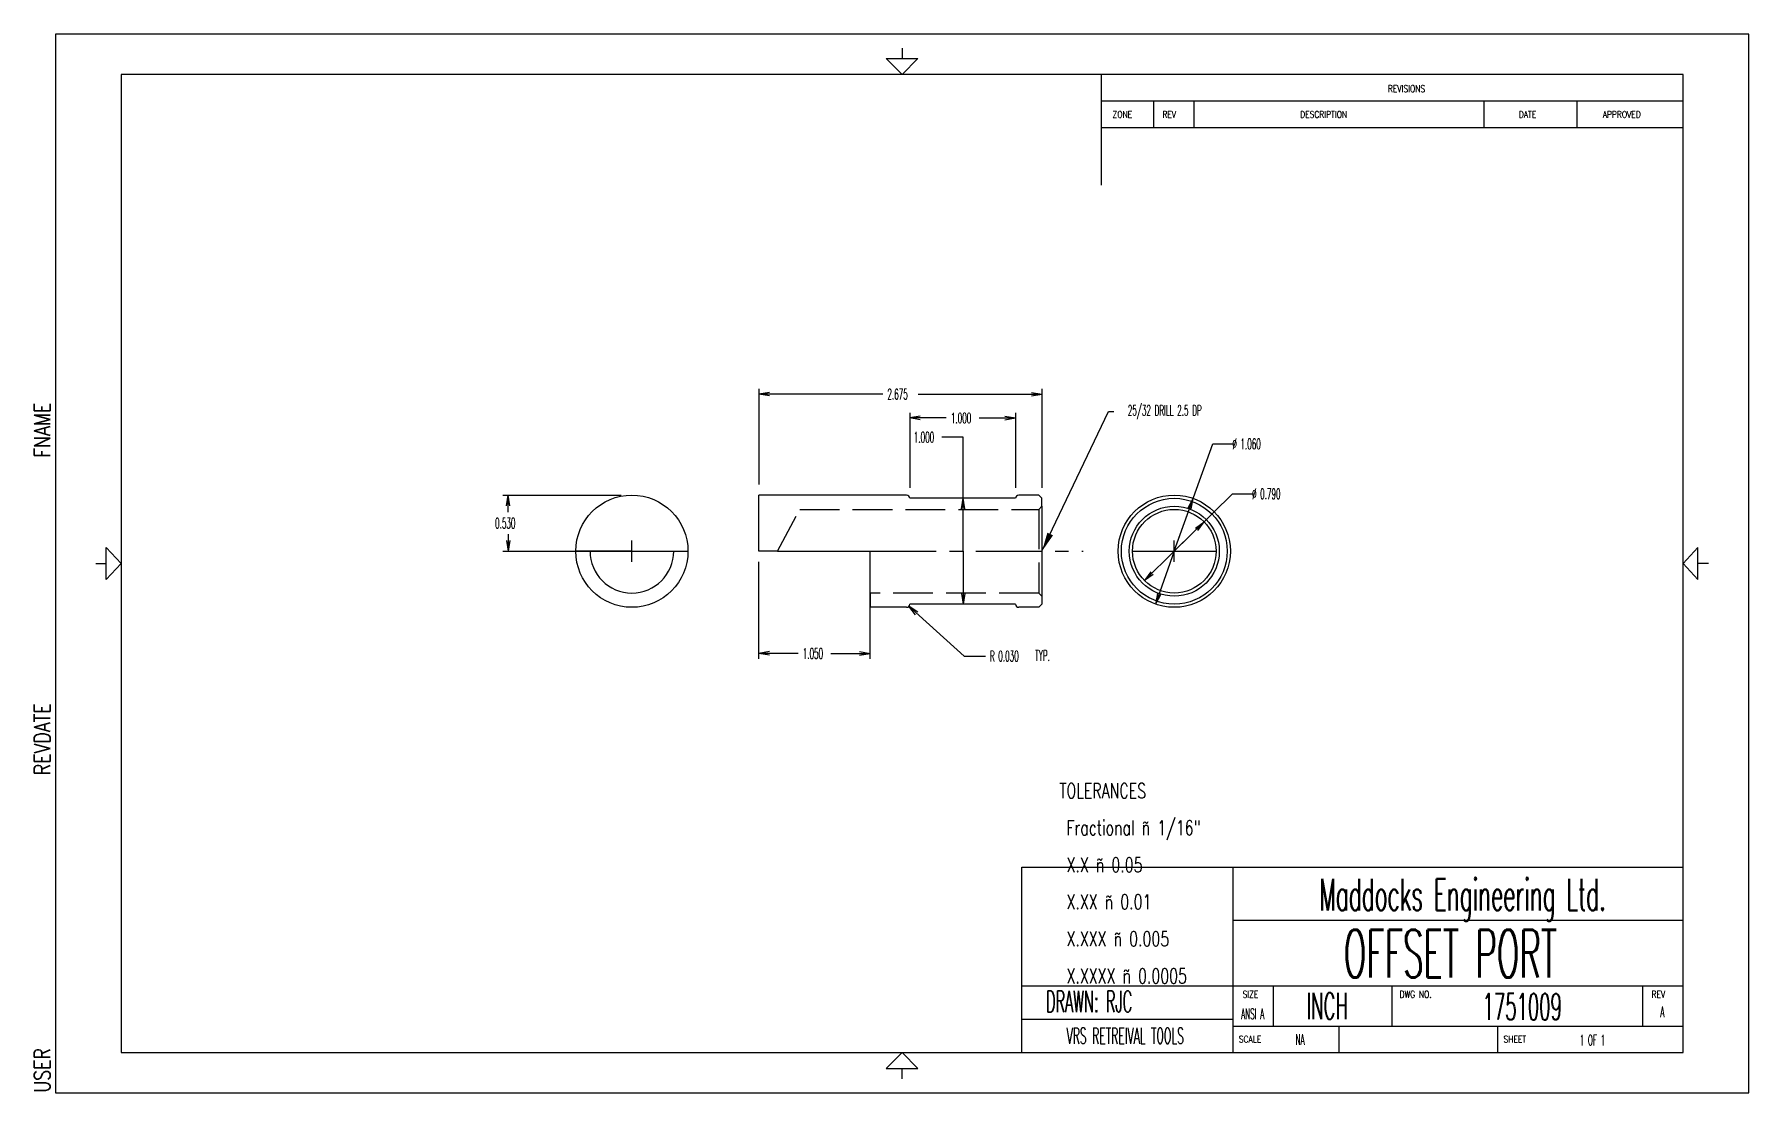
# Model space of a CAD drawing. Header units: inches. Extents: x -0.2 to 16, y 10 to 20.
import ezdxf
from ezdxf.enums import TextEntityAlignment as Align

# ---------------------------------------------------------------- set-up
doc = ezdxf.new("R2010")
doc.units = ezdxf.units.IN
doc.header["$MEASUREMENT"] = 0
doc.header["$PDMODE"] = 2
doc.header["$PDSIZE"] = 0.1
for name, pattern in [('CENTER', [1, 0.625, -0.125, 0.125, -0.125]), ('Continuous2', [0]), ('DASHED', [0.5, 0.375, -0.125])]:
    doc.linetypes.add(name, pattern=pattern)
doc.layers.add('Title Block', color=1, linetype='Continuous')
doc.styles.add('MCStick_A0.500000_S0.000000', font='Simplex', dxfattribs={"width": 0.5})
doc.styles.add('MCStick_A0.700000_S0.000000', font='Simplex', dxfattribs={"width": 0.7})
doc.styles.add('MCStick_A0.800000_S0.000000', font='Simplex', dxfattribs={"width": 0.8})
doc.dimstyles.get("Standard").update_dxf_attribs({"dimtxt": 0.18, "dimasz": 0.18, "dimexe": 0.18, "dimexo": 0.0625, "dimgap": 0.09, "dimtad": 0, "dimtih": 1, "dimtoh": 1, "dimdec": 4, "dimzin": 0, "dimdsep": 46, "dimtxsty": 'Standard', "dimcen": 0.09, "dimadec": 0, "dimazin": 0, "dimtfac": 1, "dimtdec": 4, "dimtofl": 0, "dimtmove": 0, "dimatfit": 3, "dimfxl": 1, "dimtolj": 1, "dimtzin": 0, "dimarcsym": 0})

msp = doc.modelspace()

# ---------------------------------------------------------------- linework, layer by layer
at = {"color": 3, "linetype": 'Continuous2', "lineweight": -3, "true_color": 0x00ff00}
for p, q in [((6.647, 16.65), (6.647, 15.746)), ((6.647, 16.65), (6.647, 15.746)), ((6.747, 16.616), (6.647, 16.6)), ((6.747, 16.616), (6.647, 16.6)), ((6.747, 16.616), (6.647, 16.6)), ((6.747, 16.616), (6.647, 16.6)), ((6.747, 16.616), (6.647, 16.6)), ((6.747, 16.616), (6.647, 16.6)), ((6.747, 16.616), (6.647, 16.6)), ((6.747, 16.616), (6.647, 16.6)), ((6.747, 16.583), (6.647, 16.6)), ((7.818, 16.6), (6.647, 16.6)), ((6.747, 16.583), (6.647, 16.6)), ((6.747, 16.583), (6.647, 16.6)), ((6.747, 16.583), (6.647, 16.6)), ((6.747, 16.583), (6.647, 16.6)), ((7.818, 16.6), (6.647, 16.6)), ((6.747, 16.583), (6.647, 16.6)), ((6.747, 16.583), (6.647, 16.6)), ((6.747, 16.583), (6.647, 16.6)), ((8.152, 16.6), (9.322, 16.6)), ((8.152, 16.6), (9.322, 16.6)), ((9.222, 16.616), (9.322, 16.6)), ((9.222, 16.616), (9.322, 16.6)), ((9.222, 16.616), (9.322, 16.6)), ((9.222, 16.616), (9.322, 16.6)), ((9.222, 16.616), (9.322, 16.6)), ((9.222, 16.616), (9.322, 16.6)), ((9.222, 16.616), (9.322, 16.6)), ((9.222, 16.616), (9.322, 16.6)), ((9.222, 16.583), (9.322, 16.6)), ((9.222, 16.583), (9.322, 16.6)), ((9.222, 16.583), (9.322, 16.6)), ((9.222, 16.583), (9.322, 16.6)), ((9.222, 16.583), (9.322, 16.6)), ((9.222, 16.583), (9.322, 16.6)), ((9.222, 16.583), (9.322, 16.6)), ((9.222, 16.583), (9.322, 16.6)), ((9.322, 16.65), (9.322, 15.716)), ((9.322, 16.65), (9.322, 15.716)), ((8.072, 16.425), (8.072, 15.716)), ((8.072, 16.425), (8.072, 15.716)), ((8.172, 16.391), (8.072, 16.375)), ((8.172, 16.391), (8.072, 16.375)), ((8.172, 16.391), (8.072, 16.375)), ((8.172, 16.391), (8.072, 16.375)), ((8.172, 16.391), (8.072, 16.375)), ((8.172, 16.391), (8.072, 16.375)), ((8.172, 16.391), (8.072, 16.375)), ((8.172, 16.391), (8.072, 16.375)), ((8.172, 16.358), (8.072, 16.375)), ((8.418, 16.375), (8.072, 16.375)), ((8.172, 16.358), (8.072, 16.375)), ((8.172, 16.358), (8.072, 16.375)), ((8.172, 16.358), (8.072, 16.375)), ((8.172, 16.358), (8.072, 16.375)), ((8.418, 16.375), (8.072, 16.375)), ((8.172, 16.358), (8.072, 16.375)), ((8.172, 16.358), (8.072, 16.375)), ((8.172, 16.358), (8.072, 16.375)), ((8.727, 16.375), (9.072, 16.375)), ((8.727, 16.375), (9.072, 16.375)), ((8.972, 16.391), (9.072, 16.375)), ((8.972, 16.391), (9.072, 16.375)), ((8.972, 16.391), (9.072, 16.375)), ((8.972, 16.391), (9.072, 16.375)), ((8.972, 16.391), (9.072, 16.375)), ((8.972, 16.391), (9.072, 16.375)), ((8.972, 16.391), (9.072, 16.375)), ((8.972, 16.391), (9.072, 16.375)), ((8.972, 16.358), (9.072, 16.375)), ((8.972, 16.358), (9.072, 16.375)), ((8.972, 16.358), (9.072, 16.375)), ((8.972, 16.358), (9.072, 16.375)), ((8.972, 16.358), (9.072, 16.375)), ((8.972, 16.358), (9.072, 16.375)), ((8.972, 16.358), (9.072, 16.375)), ((8.972, 16.358), (9.072, 16.375)), ((9.072, 16.425), (9.072, 15.716)), ((9.072, 16.425), (9.072, 15.716)), ((8.576, 16.193), (8.376, 16.193)), ((8.576, 16.193), (8.376, 16.193)), ((8.576, 15.116), (8.576, 16.193)), ((8.576, 15.116), (8.576, 16.193)), ((10.572, 15.116), (10.936, 16.13)), ((10.572, 15.116), (10.936, 16.13)), ((10.936, 16.13), (11.136, 16.13)), ((10.936, 16.13), (11.136, 16.13)), ((4.228, 15.646), (5.347, 15.646)), ((4.228, 15.646), (5.347, 15.646)), ((4.261, 15.546), (4.278, 15.646)), ((4.261, 15.546), (4.278, 15.646)), ((4.261, 15.546), (4.278, 15.646)), ((4.261, 15.546), (4.278, 15.646)), ((4.261, 15.546), (4.278, 15.646)), ((4.261, 15.546), (4.278, 15.646)), ((4.261, 15.546), (4.278, 15.646)), ((4.261, 15.546), (4.278, 15.646)), ((4.295, 15.546), (4.278, 15.646)), ((4.295, 15.546), (4.278, 15.646)), ((4.278, 15.485), (4.278, 15.646)), ((4.295, 15.546), (4.278, 15.646)), ((4.295, 15.546), (4.278, 15.646)), ((4.295, 15.546), (4.278, 15.646)), ((4.295, 15.546), (4.278, 15.646)), ((4.278, 15.485), (4.278, 15.646)), ((4.295, 15.546), (4.278, 15.646)), ((4.295, 15.546), (4.278, 15.646)), ((8.042, 15.646), (6.647, 15.646)), ((6.647, 15.116), (6.647, 15.646)), ((9.072, 15.616), (8.072, 15.616)), ((8.56, 15.516), (8.576, 15.616)), ((8.56, 15.516), (8.576, 15.616)), ((8.56, 15.516), (8.576, 15.616)), ((8.56, 15.516), (8.576, 15.616)), ((8.56, 15.516), (8.576, 15.616)), ((8.56, 15.516), (8.576, 15.616)), ((8.56, 15.516), (8.576, 15.616)), ((8.56, 15.516), (8.576, 15.616)), ((8.593, 15.516), (8.576, 15.616)), ((8.593, 15.516), (8.576, 15.616)), ((8.576, 15.116), (8.576, 15.616)), ((8.593, 15.516), (8.576, 15.616)), ((8.593, 15.516), (8.576, 15.616)), ((8.593, 15.516), (8.576, 15.616)), ((8.593, 15.516), (8.576, 15.616)), ((8.576, 15.116), (8.576, 15.616)), ((8.593, 15.516), (8.576, 15.616)), ((8.593, 15.516), (8.576, 15.616)), ((8.672, 15.616), (8.672, 15.616)), ((8.672, 15.616), (8.672, 15.616)), ((9.292, 15.646), (9.102, 15.646)), ((9.322, 15.616), (9.292, 15.646)), ((9.322, 15.541), (9.322, 15.616)), ((10.572, 15.116), (11.123, 15.658)), ((10.572, 15.116), (11.123, 15.658)), ((10.572, 15.116), (10.751, 15.614)), ((10.572, 15.116), (10.751, 15.614)), ((10.702, 15.526), (10.751, 15.614)), ((10.702, 15.526), (10.751, 15.614)), ((10.702, 15.526), (10.751, 15.614)), ((10.702, 15.526), (10.751, 15.614)), ((10.733, 15.515), (10.751, 15.614)), ((10.733, 15.515), (10.751, 15.614)), ((10.733, 15.515), (10.751, 15.614)), ((10.733, 15.515), (10.751, 15.614)), ((11.123, 15.658), (11.323, 15.658)), ((11.123, 15.658), (11.323, 15.658)), ((9.292, 15.511), (9.322, 15.541)), ((9.322, 15.541), (9.322, 14.691)), ((10.572, 15.116), (10.854, 15.393)), ((10.572, 15.116), (10.854, 15.393)), ((10.771, 15.334), (10.854, 15.393)), ((10.771, 15.334), (10.854, 15.393)), ((10.771, 15.334), (10.854, 15.393)), ((10.771, 15.334), (10.854, 15.393)), ((10.794, 15.311), (10.854, 15.393)), ((10.794, 15.311), (10.854, 15.393)), ((10.794, 15.311), (10.854, 15.393)), ((10.794, 15.311), (10.854, 15.393)), ((4.278, 15.276), (4.278, 15.116)), ((4.278, 15.276), (4.278, 15.116)), ((4.228, 15.116), (5.347, 15.116)), ((4.228, 15.116), (5.347, 15.116)), ((4.261, 15.216), (4.278, 15.116)), ((4.261, 15.216), (4.278, 15.116)), ((4.261, 15.216), (4.278, 15.116)), ((4.261, 15.216), (4.278, 15.116)), ((4.261, 15.216), (4.278, 15.116)), ((4.261, 15.216), (4.278, 15.116)), ((4.261, 15.216), (4.278, 15.116)), ((4.261, 15.216), (4.278, 15.116)), ((4.295, 15.216), (4.278, 15.116)), ((4.295, 15.216), (4.278, 15.116)), ((4.295, 15.216), (4.278, 15.116)), ((4.295, 15.216), (4.278, 15.116)), ((4.295, 15.216), (4.278, 15.116)), ((4.295, 15.216), (4.278, 15.116)), ((4.295, 15.216), (4.278, 15.116)), ((4.295, 15.216), (4.278, 15.116)), ((5.447, 15.116), (4.917, 15.116)), ((5.447, 15.116), (5.977, 15.116)), ((6.822, 15.116), (6.647, 15.116)), ((6.822, 15.116), (7.697, 15.116)), ((7.697, 14.721), (7.697, 15.116)), ((8.576, 15.116), (8.576, 14.616)), ((8.576, 15.116), (8.576, 14.616)), ((10.177, 15.116), (10.967, 15.116)), ((10.572, 15.116), (10.291, 14.838)), ((10.572, 15.116), (10.291, 14.838)), ((10.572, 15.116), (10.394, 14.617)), ((10.572, 15.116), (10.394, 14.617)), ((6.647, 14.1), (6.647, 15.016)), ((6.647, 14.1), (6.647, 15.016)), ((7.697, 14.1), (7.697, 15.016)), ((7.697, 14.1), (7.697, 15.016)), ((10.351, 14.92), (10.291, 14.838)), ((10.351, 14.92), (10.291, 14.838)), ((10.351, 14.92), (10.291, 14.838)), ((10.351, 14.92), (10.291, 14.838)), ((10.374, 14.897), (10.291, 14.838)), ((10.374, 14.897), (10.291, 14.838)), ((10.374, 14.897), (10.291, 14.838)), ((10.374, 14.897), (10.291, 14.838)), ((7.697, 14.721), (7.697, 14.586)), ((8.042, 14.586), (7.697, 14.586)), ((8.587, 14.125), (8.065, 14.596)), ((8.15, 14.541), (8.065, 14.596)), ((8.128, 14.516), (8.065, 14.596)), ((8.587, 14.125), (8.065, 14.596)), ((8.15, 14.541), (8.065, 14.596)), ((8.128, 14.516), (8.065, 14.596)), ((9.072, 14.616), (8.072, 14.616)), ((8.56, 14.716), (8.576, 14.616)), ((8.56, 14.716), (8.576, 14.616)), ((8.56, 14.716), (8.576, 14.616)), ((8.56, 14.716), (8.576, 14.616)), ((8.56, 14.716), (8.576, 14.616)), ((8.56, 14.716), (8.576, 14.616)), ((8.56, 14.716), (8.576, 14.616)), ((8.56, 14.716), (8.576, 14.616)), ((8.593, 14.716), (8.576, 14.616)), ((8.593, 14.716), (8.576, 14.616)), ((8.593, 14.716), (8.576, 14.616)), ((8.593, 14.716), (8.576, 14.616)), ((8.593, 14.716), (8.576, 14.616)), ((8.593, 14.716), (8.576, 14.616)), ((8.593, 14.716), (8.576, 14.616)), ((8.593, 14.716), (8.576, 14.616)), ((8.672, 14.616), (8.672, 14.616)), ((8.672, 14.616), (8.672, 14.616)), ((9.292, 14.586), (9.102, 14.586)), ((9.292, 14.721), (9.322, 14.691)), ((9.322, 14.616), (9.292, 14.586)), ((9.322, 14.691), (9.322, 14.616)), ((10.412, 14.716), (10.394, 14.617)), ((10.412, 14.716), (10.394, 14.617)), ((10.412, 14.716), (10.394, 14.617)), ((10.412, 14.716), (10.394, 14.617)), ((10.443, 14.705), (10.394, 14.617)), ((10.443, 14.705), (10.394, 14.617)), ((10.443, 14.705), (10.394, 14.617)), ((10.443, 14.705), (10.394, 14.617)), ((6.747, 14.167), (6.647, 14.15)), ((6.747, 14.167), (6.647, 14.15)), ((6.747, 14.167), (6.647, 14.15)), ((6.747, 14.167), (6.647, 14.15)), ((6.747, 14.167), (6.647, 14.15)), ((6.747, 14.167), (6.647, 14.15)), ((6.747, 14.167), (6.647, 14.15)), ((6.747, 14.167), (6.647, 14.15)), ((6.747, 14.133), (6.647, 14.15)), ((7.018, 14.15), (6.647, 14.15)), ((6.747, 14.133), (6.647, 14.15)), ((6.747, 14.133), (6.647, 14.15)), ((6.747, 14.133), (6.647, 14.15)), ((6.747, 14.133), (6.647, 14.15)), ((7.018, 14.15), (6.647, 14.15)), ((6.747, 14.133), (6.647, 14.15)), ((6.747, 14.133), (6.647, 14.15)), ((6.747, 14.133), (6.647, 14.15)), ((7.327, 14.15), (7.697, 14.15)), ((7.327, 14.15), (7.697, 14.15)), ((7.597, 14.167), (7.697, 14.15)), ((7.597, 14.167), (7.697, 14.15)), ((7.597, 14.167), (7.697, 14.15)), ((7.597, 14.167), (7.697, 14.15)), ((7.597, 14.167), (7.697, 14.15)), ((7.597, 14.167), (7.697, 14.15)), ((7.597, 14.167), (7.697, 14.15)), ((7.597, 14.167), (7.697, 14.15)), ((7.597, 14.133), (7.697, 14.15)), ((7.597, 14.133), (7.697, 14.15)), ((7.597, 14.133), (7.697, 14.15)), ((7.597, 14.133), (7.697, 14.15)), ((7.597, 14.133), (7.697, 14.15)), ((7.597, 14.133), (7.697, 14.15)), ((7.597, 14.133), (7.697, 14.15)), ((7.597, 14.133), (7.697, 14.15)), ((8.587, 14.125), (8.787, 14.125)), ((8.587, 14.125), (8.787, 14.125))]:
    msp.add_line(p, q, dxfattribs=at)
at = {"color": 3, "linetype": 'DASHED', "lineweight": -3, "true_color": 0x00ff00}
for p, q in [((6.822, 15.116), (7.033, 15.511)), ((7.033, 15.511), (9.292, 15.511)), ((9.292, 15.511), (9.292, 14.721)), ((9.292, 14.721), (7.697, 14.721))]:
    msp.add_line(p, q, dxfattribs=at)
at = {"color": 3, "linetype": 'CENTER', "lineweight": -3, "true_color": 0x00ff00}
msp.add_line((7.697, 15.116), (9.71, 15.116), dxfattribs=at)
at = {"color": 3, "linetype": 'Continuous2', "lineweight": -3, "true_color": 0x00ff00}
for centre, radius in [((5.447, 15.116), 0.53), ((10.572, 15.116), 0.53), ((10.572, 15.116), 0.5), ((10.572, 15.116), 0.425), ((10.572, 15.116), 0.395)]:
    msp.add_circle(centre, radius, dxfattribs=at)
for centre, radius, start, end in [((8.042, 15.616), 0.03, 0, 90), ((9.102, 15.616), 0.03, 90, 180), ((5.447, 15.116), 0.395, 180, 360), ((8.042, 14.616), 0.03, 270, 360), ((9.102, 14.616), 0.03, 180, 270)]:
    msp.add_arc(centre, radius, start, end, dxfattribs=at)
for p in [(5.447, 15.116), (10.572, 15.116)]:
    msp.add_point(p, dxfattribs=at)
at = {"layer": 'Title Block', "color": 7, "linetype": 'Continuous2', "lineweight": -3, "true_color": 0xffffff}
for p, q in [((16, 20), (0, 20)), ((0, 20), (0, 10)), ((16, 10), (16, 20)), ((7.85, 19.77), (8.15, 19.77)), ((7.85, 19.77), (8, 19.62)), ((8, 19.87), (8, 19.77)), ((8.15, 19.77), (8, 19.62)), ((15.38, 19.62), (0.62, 19.62)), ((0.62, 19.62), (0.62, 10.38)), ((9.88, 19.62), (9.88, 18.573)), ((15.38, 10.38), (15.38, 19.62)), ((9.88, 19.37), (15.38, 19.37)), ((10.38, 19.12), (10.38, 19.37)), ((10.76, 19.12), (10.76, 19.37)), ((13.5, 19.12), (13.5, 19.37)), ((14.38, 19.12), (14.38, 19.37)), ((9.88, 19.12), (15.38, 19.12)), ((0.48, 14.85), (0.48, 15.15)), ((0.48, 15.15), (0.62, 15)), ((15.52, 15.15), (15.38, 15)), ((15.52, 14.85), (15.52, 15.15)), ((0.38, 15), (0.48, 15)), ((0.48, 14.85), (0.62, 15)), ((15.52, 14.85), (15.38, 15)), ((15.62, 15), (15.52, 15)), ((9.13, 12.13), (15.38, 12.13)), ((9.13, 10.38), (9.13, 12.13)), ((11.13, 10.38), (11.13, 12.13)), ((11.13, 11.63), (15.38, 11.63)), ((9.13, 11.01), (15.38, 11.01)), ((11.51, 10.63), (11.51, 11.01)), ((12.63, 10.63), (12.63, 11.01)), ((15, 10.63), (15, 11.01)), ((9.13, 10.695), (11.13, 10.695)), ((11.13, 10.63), (15.38, 10.63)), ((12.13, 10.38), (12.13, 10.63)), ((13.63, 10.38), (13.63, 10.63)), ((0.62, 10.38), (15.38, 10.38)), ((7.85, 10.23), (8, 10.38)), ((8.15, 10.23), (8, 10.38)), ((7.85, 10.23), (8.15, 10.23)), ((8, 10.13), (8, 10.23)), ((0, 10), (16, 10))]:
    msp.add_line(p, q, dxfattribs=at)

# ---------------------------------------------------------------- texts
at = {"color": 3, "linetype": 'Continuous2', "lineweight": -3, "true_color": 0x00ff00, "style": 'MCStick_A0.500000_S0.000000', "width": 0.5}
for s, p in [('2.675', (7.861, 16.55)), ('2.675', (7.861, 16.55)), ('1.000', (8.461, 16.325)), ('1.000', (8.461, 16.325)), ('1.000', (8.111, 16.143)), ('1.000', (8.111, 16.143)), ('%%C 1.060', (11.12, 16.08)), ('%%C 1.060', (11.12, 16.08)), ('%%C 0.790', (11.306, 15.608)), ('%%C 0.790', (11.306, 15.608)), ('0.530', (4.154, 15.331)), ('0.530', (4.154, 15.331)), ('1.050', (7.061, 14.1)), ('1.050', (7.061, 14.1)), ('R 0.030', (8.83, 14.075)), ('R 0.030', (8.83, 14.075))]:
    msp.add_text(s, height=0.1, dxfattribs=at).set_placement(p)
at = {"color": 3, "linetype": 'Continuous2', "lineweight": -3, "true_color": 0x00ff00, "style": 'MCStick_A0.800000_S0.000000', "width": 0.8}
for s, p in [('FNAME', (-0.05, 16)), ('FNAME', (-0.05, 16)), ('REVDATE', (-0.05, 13)), ('REVDATE', (-0.05, 13)), ('USER', (-0.05, 10)), ('USER', (-0.05, 10))]:
    msp.add_text(s, height=0.15, rotation=90, dxfattribs=at).set_placement(p)
at = {"color": 3, "linetype": 'Continuous2', "lineweight": -3, "true_color": 0x00ff00, "style": 'MCStick_A0.500000_S0.000000', "width": 0.5}
for s, height, p in [('25/32 DRILL 2.5 DP', 0.1, (10.482, 16.447)), ('TYP.', 0.1, (9.327, 14.13)), ('Maddocks Engineering Ltd.', 0.3, (13.298, 11.871)), ('OFFSET PORT', 0.45, (13.182, 11.315)), ('DRAWN: RJC', 0.2, (9.767, 10.862)), ('INCH', 0.25, (12.017, 10.82)), ('1751009', 0.25, (13.86, 10.812)), ('ANSI A', 0.1, (11.313, 10.745)), ('A', 0.1, (15.184, 10.763)), ('VRS RETREIVAL TOOLS', 0.15, (10.109, 10.538)), ('NA', 0.1, (11.761, 10.502)), ('1 OF 1', 0.1, (14.523, 10.496))]:
    msp.add_text(s, height=height, dxfattribs=at).set_placement(p, align=Align.MIDDLE_CENTER)
at = {"color": 3, "linetype": 'Continuous2', "lineweight": -3, "true_color": 0x00ff00, "insert": (9.486, 11.033), "char_height": 0.14, "width": 1.87053, "attachment_point": 7, "line_spacing_factor": 0.75, "style": 'MCStick_A0.700000_S0.000000'}
msp.add_mtext('TOLERANCES^M\\P Fractional ñ 1/16"^M\\P X.X ñ 0.05^M\\P X.XX ñ 0.01^M\\P X.XXX ñ 0.005^M\\P X.XXXX ñ 0.0005', dxfattribs=at)
at = {"layer": 'Title Block', "color": 7, "linetype": 'Continuous2', "lineweight": -3, "true_color": 0xffffff, "style": 'MCStick_A0.800000_S0.000000', "width": 0.8}
for s, p in [('REVISIONS', (12.59, 19.453)), ('ZONE', (9.989, 19.21)), ('REV', (10.46, 19.21)), ('DESCRIPTION', (11.762, 19.21)), ('DATE', (13.828, 19.21)), ('APPROVED', (14.621, 19.21)), ('SIZE', (11.218, 10.896)), ('DWG NO.', (12.701, 10.896)), ('REV', (15.081, 10.896)), ('SCALE', (11.182, 10.473)), ('SHEET', (13.683, 10.473))]:
    msp.add_text(s, height=0.065, dxfattribs=at).set_placement(p)

# ---------------------------------------------------------------- leaders
at = {"color": 3, "linetype": 'Continuous2', "lineweight": -3, "true_color": 0x00ff00}
msp.add_leader([(9.322, 15.116), (9.952, 16.436), (10.002, 16.436)], dimstyle='Standard', dxfattribs=at)

doc.saveas('drawing.dxf')
